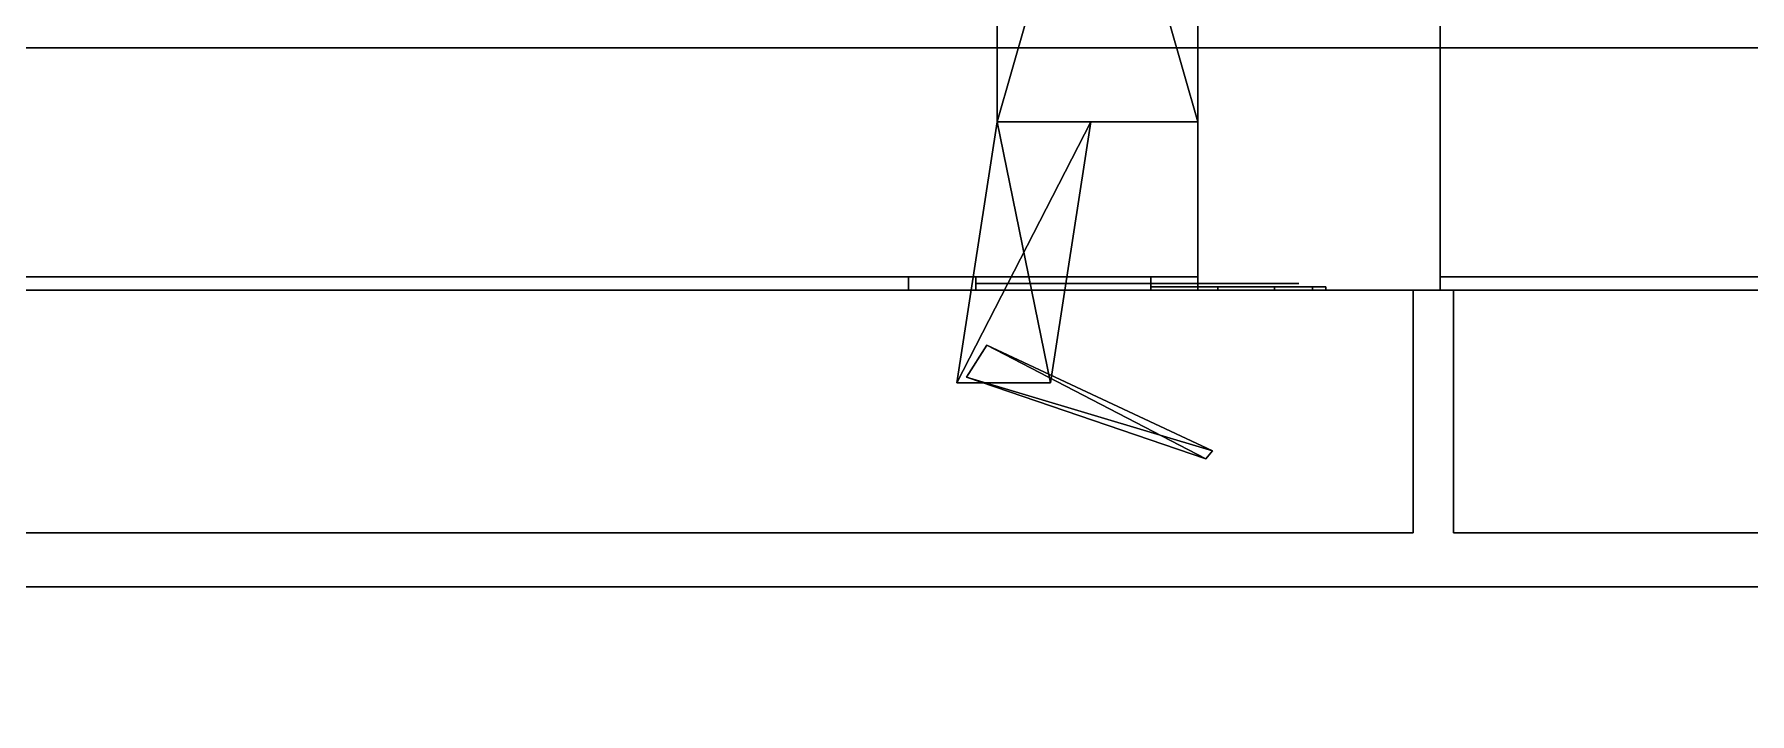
# Model space of a CAD drawing. Extents: x -100 to 4856, y -100 to 4830.
# Drawn here: x 1203.5 to 1331, y 4288.6 to 4339 of the extents above; entities that cross this region are included whole.
import ezdxf

# ---------------------------------------------------------------- set-up
doc = ezdxf.new("R2010")
doc.units = 0
for name, color, linetype in [('LAYER0', 7, 'CONTINUOUS'), ('LAYER700', 7, 'CONTINUOUS'), ('LAYER707', 9, 'CONTINUOUS'), ('LAYER712', 9, 'CONTINUOUS'), ('LAYER755', 7, 'CONTINUOUS'), ('LAYER756', 7, 'CONTINUOUS'), ('LAYER762', 7, 'CONTINUOUS'), ('LAYER766', 7, 'CONTINUOUS'), ('LAYER768', 28, 'CONTINUOUS'), ('LAYER769', 253, 'CONTINUOUS'), ('LAYER770', 28, 'CONTINUOUS'), ('LAYER771', 253, 'CONTINUOUS'), ('LAYER772', 9, 'CONTINUOUS'), ('LAYER87', 9, 'CONTINUOUS')]:
    doc.layers.add(name, color=color, linetype=linetype)

msp = doc.modelspace()

# ---------------------------------------------------------------- linework, layer by layer
at = {"layer": 'LAYER0', "invisible_edges": 1}
for points in [[(4856, 4830, -5), (-100, -100, -5), (-100, 4830, -5), (4856, 4830, -5)], [(-100, -100, -5), (4856, 4830, -5), (4856, -100, -5), (-100, -100, -5)], [(4856, -100), (-100, 4830), (-100, -100), (4856, -100)], [(-100, 4830), (4856, -100), (4856, 4830), (-100, 4830)]]:
    msp.add_3dface(points, dxfattribs=at)
at = {"layer": 'LAYER700', "invisible_edges": 1}
for points in [[(608, 4356), (2158, 4338), (608, 4338), (608, 4356)], [(2158, 4338), (608, 4356), (2158, 4356), (2158, 4338)], [(2158, 4356, 80), (608, 4338, 80), (2158, 4338, 80), (2158, 4356, 80)], [(608, 4338, 80), (2158, 4356, 80), (608, 4356, 80), (608, 4338, 80)], [(608, 4338, 80), (2158, 4338), (2158, 4338, 80), (608, 4338, 80)], [(2158, 4338), (608, 4338, 80), (608, 4338), (2158, 4338)]]:
    msp.add_3dface(points, dxfattribs=at)
at = {"layer": 'LAYER707', "invisible_edges": 1}
for points in [[(568, 4338), (2228, 4320), (568, 4320), (568, 4338)], [(2228, 4320), (568, 4338), (2228, 4338), (2228, 4320)], [(2228, 4338, 80), (568, 4320, 80), (2228, 4320, 80), (2228, 4338, 80)], [(568, 4320, 80), (2228, 4338, 80), (568, 4338, 80), (568, 4320, 80)], [(568, 4338), (2228, 4338, 80), (2228, 4338), (568, 4338)], [(2228, 4338, 80), (568, 4338), (568, 4338, 80), (2228, 4338, 80)], [(568, 4320, 80), (2228, 4320), (2228, 4320, 80), (568, 4320, 80)], [(2228, 4320), (568, 4320, 80), (568, 4320), (2228, 4320)]]:
    msp.add_3dface(points, dxfattribs=at)
at = {"layer": 'LAYER712', "invisible_edges": 1}
for points in [[(1309, 4320, 752), (1659, 4320, 83), (1309, 4320, 83), (1309, 4320, 752)], [(1659, 4320, 83), (1309, 4320, 752), (1659, 4320, 752), (1659, 4320, 83)], [(1309, 4302, 83), (1659, 4320, 83), (1659, 4302, 83), (1309, 4302, 83)], [(1659, 4320, 83), (1309, 4302, 83), (1309, 4320, 83), (1659, 4320, 83)], [(1309, 4320, 752), (1659, 4302, 752), (1659, 4320, 752), (1309, 4320, 752)], [(1659, 4302, 752), (1309, 4320, 752), (1309, 4302, 752), (1659, 4302, 752)], [(1309, 4302, 83), (1309, 4320, 752), (1309, 4320, 83), (1309, 4302, 83)], [(1309, 4320, 752), (1309, 4302, 83), (1309, 4302, 752), (1309, 4320, 752)], [(1659, 4302, 752), (1309, 4302, 83), (1659, 4302, 83), (1659, 4302, 752)], [(1309, 4302, 83), (1659, 4302, 752), (1309, 4302, 752), (1309, 4302, 83)]]:
    msp.add_3dface(points, dxfattribs=at)
at = {"layer": 'LAYER755', "invisible_edges": 1}
for points in [[(1290, 4710, 99), (1308, 4320, 99), (1290, 4320, 99), (1290, 4710, 99)], [(1308, 4320, 99), (1290, 4710, 99), (1308, 4710, 99), (1308, 4320, 99)], [(1308, 4710, 755), (1290, 4320, 755), (1308, 4320, 755), (1308, 4710, 755)], [(1290, 4320, 755), (1308, 4710, 755), (1290, 4710, 755), (1290, 4320, 755)], [(1290, 4320, 755), (1290, 4710, 99), (1290, 4320, 99), (1290, 4320, 755)], [(1290, 4710, 99), (1290, 4320, 755), (1290, 4710, 755), (1290, 4710, 99)], [(1308, 4710, 755), (1308, 4320, 99), (1308, 4710, 99), (1308, 4710, 755)], [(1308, 4320, 99), (1308, 4710, 755), (1308, 4320, 755), (1308, 4320, 99)], [(1290, 4320, 755), (1308, 4320, 99), (1308, 4320, 755), (1290, 4320, 755)], [(1308, 4320, 99), (1290, 4320, 755), (1290, 4320, 99), (1308, 4320, 99)]]:
    msp.add_3dface(points, dxfattribs=at)
at = {"layer": 'LAYER756', "invisible_edges": 1}
for points in [[(2150, 4710, 81), (626, 4320, 81), (626, 4710, 81), (2150, 4710, 81)], [(626, 4320, 81), (2150, 4710, 81), (2150, 4320, 81), (626, 4320, 81)], [(2150, 4320, 99), (626, 4710, 99), (626, 4320, 99), (2150, 4320, 99)], [(626, 4710, 99), (2150, 4320, 99), (2150, 4710, 99), (626, 4710, 99)], [(2150, 4320, 99), (626, 4320, 81), (2150, 4320, 81), (2150, 4320, 99)], [(626, 4320, 81), (2150, 4320, 99), (626, 4320, 99), (626, 4320, 81)]]:
    msp.add_3dface(points, dxfattribs=at)
at = {"layer": 'LAYER762', "invisible_edges": 1}
for points in [[(1290, 4401, 736.5), (626, 4321, 736.5), (626, 4401, 736.5), (1290, 4401, 736.5)], [(626, 4321, 736.5), (1290, 4401, 736.5), (1290, 4321, 736.5), (626, 4321, 736.5)], [(1290, 4321, 754.5), (626, 4401, 754.5), (626, 4321, 754.5), (1290, 4321, 754.5)], [(626, 4401, 754.5), (1290, 4321, 754.5), (1290, 4401, 754.5), (626, 4401, 754.5)], [(1290, 4401, 736.5), (1290, 4321, 754.5), (1290, 4321, 736.5), (1290, 4401, 736.5)], [(1290, 4321, 754.5), (1290, 4401, 736.5), (1290, 4401, 754.5), (1290, 4321, 754.5)], [(1290, 4321, 754.5), (626, 4321, 736.5), (1290, 4321, 736.5), (1290, 4321, 754.5)], [(626, 4321, 736.5), (1290, 4321, 754.5), (626, 4321, 754.5), (626, 4321, 736.5)]]:
    msp.add_3dface(points, dxfattribs=at)
at = {"layer": 'LAYER766', "invisible_edges": 1}
for points in [[(2150, 4401, 736.5), (1308, 4321, 736.5), (1308, 4401, 736.5), (2150, 4401, 736.5)], [(1308, 4321, 736.5), (2150, 4401, 736.5), (2150, 4321, 736.5), (1308, 4321, 736.5)], [(1308, 4401, 754.5), (1308, 4321, 736.5), (1308, 4321, 754.5), (1308, 4401, 754.5)], [(1308, 4321, 736.5), (1308, 4401, 754.5), (1308, 4401, 736.5), (1308, 4321, 736.5)], [(2150, 4321, 754.5), (1308, 4401, 754.5), (1308, 4321, 754.5), (2150, 4321, 754.5)], [(1308, 4401, 754.5), (2150, 4321, 754.5), (2150, 4401, 754.5), (1308, 4401, 754.5)], [(2150, 4321, 754.5), (1308, 4321, 736.5), (2150, 4321, 736.5), (2150, 4321, 754.5)], [(1308, 4321, 736.5), (2150, 4321, 754.5), (1308, 4321, 754.5), (1308, 4321, 736.5)]]:
    msp.add_3dface(points, dxfattribs=at)
at = {"layer": 'LAYER768'}
for points in [[(1268.5, 4321, 204), (1268.5, 4320, 204), (1268.5, 4321, 204)], [(1268.5, 4321, 162), (1286.5, 4321, 162), (1286.5, 4321, 162), (1268.5, 4321, 162)], [(1268.5, 4321, 204), (1286.5, 4321, 204), (1286.5, 4321, 204), (1268.5, 4321, 204)], [(1286.5, 4321, 162), (1286.5, 4320, 162), (1268.5, 4320, 162), (1268.5, 4321, 162)], [(1268.5, 4320, 162), (1268.5, 4320, 204), (1268.5, 4321, 204), (1268.5, 4321, 162)], [(1286.5, 4321, 204), (1286.5, 4320, 204), (1268.5, 4320, 204), (1268.5, 4321, 204)], [(1268.5, 4320, 162), (1286.5, 4320, 162), (1286.5, 4320, 204), (1268.5, 4320, 204)], [(1273.5, 4321, 174), (1273.5, 4320, 174), (1273.5, 4320, 192), (1273.5, 4321, 192)], [(1273.5, 4321, 174), (1273.5, 4320, 174), (1286.5, 4320, 174), (1286.5, 4321, 174)], [(1273.5, 4321, 192), (1273.5, 4320, 192), (1286.5, 4320, 192), (1286.5, 4321, 192)], [(1273.5, 4320, 174), (1273.5, 4320, 192), (1273.5, 4320, 174)], [(1286.5, 4321, 174), (1286.5, 4320, 174), (1286.5, 4320, 162), (1286.5, 4321, 162)], [(1286.5, 4321, 192), (1286.5, 4320, 192), (1286.5, 4320, 204), (1286.5, 4321, 204)], [(1286.5, 4320, 174), (1286.5, 4320, 162), (1286.5, 4320, 174)], [(1286.5, 4320, 192), (1286.5, 4320, 204), (1286.5, 4320, 192)]]:
    msp.add_3dface(points, dxfattribs=at)
for points, invisible_edges in [([(1268.5, 4321, 204), (1268.5, 4321, 162), (1273.5, 4321, 174), (1273.5, 4321, 192)], 10), ([(1268.5, 4321, 162), (1273.5, 4321, 174), (1286.5, 4321, 174), (1286.5, 4321, 162)], 1), ([(1268.5, 4321, 204), (1273.5, 4321, 192), (1286.5, 4321, 192), (1286.5, 4321, 204)], 1), ([(1286.5, 4320.5, 192), (1286.5, 4320.5, 174), (1273.5, 4320.5, 174), (1273.5, 4320.5, 192)], 1), ([(1290.709, 4320.5, 188.3167), (1290.5, 4320.5, 177.5), (1286.5, 4320.5, 174), (1286.5, 4320.5, 192)], 5), ([(1286.5, 4320.25, 170), (1291.475, 4320.25, 170.9896), (1290.5, 4320.25, 177.5), (1286.5, 4320.25, 174)], 2), ([(1291.475, 4320.25, 195.0104), (1286.5, 4320.25, 196), (1286.5, 4320.25, 192), (1290.5, 4320.25, 188.5)], 8), ([(1297.5, 4320.5, 188.5), (1297.5, 4320.5, 177.5), (1290.5, 4320.5, 177.5), (1290.709, 4320.5, 188.3167)], 4), ([(1291.475, 4320.25, 170.9896), (1295.692, 4320.25, 173.8076), (1294, 4320.25, 177.5), (1290.5, 4320.25, 177.5)], 10), ([(1295.692, 4320.25, 192.1924), (1291.475, 4320.25, 195.0104), (1290.5, 4320.25, 188.5), (1294, 4320.25, 188.5)], 10), ([(1295.692, 4320.25, 173.8076), (1298.51, 4320.25, 178.0251), (1297.5, 4320.25, 177.5), (1294, 4320.25, 177.5)], 10), ([(1298.51, 4320.25, 187.9749), (1295.692, 4320.25, 192.1924), (1294, 4320.25, 188.5), (1297.5, 4320.25, 188.5)], 10), ([(1298.51, 4320.25, 178.0251), (1299.5, 4320.25, 183), (1297.5, 4320.25, 183), (1297.5, 4320.25, 177.5)], 10), ([(1299.5, 4320.25, 183), (1298.51, 4320.25, 187.9749), (1297.5, 4320.25, 188.5), (1297.5, 4320.25, 183)], 10)]:
    msp.add_3dface(points, dxfattribs=dict(at, invisible_edges=invisible_edges))
at = {"layer": 'LAYER769'}
for points in [[(1290, 4332.5, 176.2174), (1275.078, 4332.5, 176.2174), (1290, 4384.5, 176.2174), (1290, 4332.5, 176.2174)], [(1290, 4384.5, 176.2174), (1275.078, 4332.5, 176.2174), (1275.078, 4384.5, 176.2174), (1290, 4384.5, 176.2174)], [(1290, 4384.5, 189.7826), (1275.078, 4384.5, 189.7826), (1290, 4332.5, 189.7826), (1290, 4384.5, 189.7826)], [(1290, 4332.5, 189.7826), (1275.078, 4384.5, 189.7826), (1275.078, 4332.5, 189.7826), (1290, 4332.5, 189.7826)], [(1275.078, 4332.5, 176.2174), (1275.078, 4332.5, 189.7826), (1275.078, 4384.5, 176.2174), (1275.078, 4332.5, 176.2174)], [(1275.078, 4384.5, 176.2174), (1275.078, 4332.5, 189.7826), (1275.078, 4384.5, 189.7826), (1275.078, 4384.5, 176.2174)], [(1279.058, 4313.135, 176.2174), (1272.094, 4313.135, 176.2174), (1282.042, 4332.5, 176.2174), (1279.058, 4313.135, 176.2174)], [(1282.042, 4332.5, 176.2174), (1272.094, 4313.135, 176.2174), (1275.078, 4332.5, 176.2174), (1282.042, 4332.5, 176.2174)], [(1279.058, 4313.135, 189.7826), (1275.078, 4332.5, 189.7826), (1272.094, 4313.135, 189.7826), (1279.058, 4313.135, 189.7826)], [(1272.094, 4313.135, 176.2174), (1272.094, 4313.135, 189.7826), (1275.078, 4332.5, 176.2174), (1272.094, 4313.135, 176.2174)], [(1275.078, 4332.5, 176.2174), (1272.094, 4313.135, 189.7826), (1275.078, 4332.5, 189.7826), (1275.078, 4332.5, 176.2174)], [(1282.042, 4332.5, 189.7826), (1275.078, 4332.5, 189.7826), (1279.058, 4313.135, 189.7826), (1282.042, 4332.5, 189.7826)], [(1274.308, 4315.925, 177.3477), (1290.591, 4307.5, 177.3477), (1272.818, 4313.544, 177.3477), (1274.308, 4315.925, 177.3477)], [(1274.308, 4315.925, 188.652), (1272.818, 4313.544, 188.652), (1291.082, 4308.077, 188.652), (1274.308, 4315.925, 188.652)], [(1291.082, 4308.077, 177.3477), (1290.591, 4307.5, 177.3477), (1274.308, 4315.925, 177.3477), (1291.082, 4308.077, 177.3477)], [(1291.082, 4308.077, 188.652), (1272.818, 4313.544, 188.652), (1290.591, 4307.5, 188.652), (1291.082, 4308.077, 188.652)], [(1290.591, 4307.5, 177.3477), (1290.591, 4307.5, 188.652), (1272.818, 4313.544, 177.3477), (1290.591, 4307.5, 177.3477)], [(1272.818, 4313.544, 177.3477), (1290.591, 4307.5, 188.652), (1272.818, 4313.544, 188.652), (1272.818, 4313.544, 177.3477)]]:
    msp.add_3dface(points, dxfattribs=at)
at = {"layer": 'LAYER770'}
for points in [[(1268.5, 4321, 673), (1268.5, 4320, 673), (1268.5, 4321, 673)], [(1268.5, 4321, 631), (1286.5, 4321, 631), (1286.5, 4321, 631), (1268.5, 4321, 631)], [(1268.5, 4321, 673), (1286.5, 4321, 673), (1286.5, 4321, 673), (1268.5, 4321, 673)], [(1286.5, 4321, 631), (1286.5, 4320, 631), (1268.5, 4320, 631), (1268.5, 4321, 631)], [(1268.5, 4320, 631), (1268.5, 4320, 673), (1268.5, 4321, 673), (1268.5, 4321, 631)], [(1286.5, 4321, 673), (1286.5, 4320, 673), (1268.5, 4320, 673), (1268.5, 4321, 673)], [(1268.5, 4320, 631), (1286.5, 4320, 631), (1286.5, 4320, 673), (1268.5, 4320, 673)], [(1273.5, 4321, 643), (1273.5, 4320, 643), (1273.5, 4320, 661), (1273.5, 4321, 661)], [(1273.5, 4321, 643), (1273.5, 4320, 643), (1286.5, 4320, 643), (1286.5, 4321, 643)], [(1273.5, 4321, 661), (1273.5, 4320, 661), (1286.5, 4320, 661), (1286.5, 4321, 661)], [(1273.5, 4320, 643), (1273.5, 4320, 661), (1273.5, 4320, 643)], [(1286.5, 4321, 643), (1286.5, 4320, 643), (1286.5, 4320, 631), (1286.5, 4321, 631)], [(1286.5, 4321, 661), (1286.5, 4320, 661), (1286.5, 4320, 673), (1286.5, 4321, 673)], [(1286.5, 4320, 643), (1286.5, 4320, 631), (1286.5, 4320, 643)], [(1286.5, 4320, 661), (1286.5, 4320, 673), (1286.5, 4320, 661)]]:
    msp.add_3dface(points, dxfattribs=at)
for points, invisible_edges in [([(1268.5, 4321, 673), (1268.5, 4321, 631), (1273.5, 4321, 643), (1273.5, 4321, 661)], 10), ([(1268.5, 4321, 631), (1273.5, 4321, 643), (1286.5, 4321, 643), (1286.5, 4321, 631)], 1), ([(1268.5, 4321, 673), (1273.5, 4321, 661), (1286.5, 4321, 661), (1286.5, 4321, 673)], 1), ([(1286.5, 4320.5, 661), (1286.5, 4320.5, 643), (1273.5, 4320.5, 643), (1273.5, 4320.5, 661)], 1), ([(1290.709, 4320.5, 657.3167), (1290.5, 4320.5, 646.5), (1286.5, 4320.5, 643), (1286.5, 4320.5, 661)], 5), ([(1286.5, 4320.25, 639), (1291.475, 4320.25, 639.9896), (1290.5, 4320.25, 646.5), (1286.5, 4320.25, 643)], 2), ([(1291.475, 4320.25, 664.0104), (1286.5, 4320.25, 665), (1286.5, 4320.25, 661), (1290.5, 4320.25, 657.5)], 8), ([(1297.5, 4320.5, 657.5), (1297.5, 4320.5, 646.5), (1290.5, 4320.5, 646.5), (1290.709, 4320.5, 657.3167)], 4), ([(1291.475, 4320.25, 639.9896), (1295.692, 4320.25, 642.8076), (1294, 4320.25, 646.5), (1290.5, 4320.25, 646.5)], 10), ([(1295.692, 4320.25, 661.1924), (1291.475, 4320.25, 664.0104), (1290.5, 4320.25, 657.5), (1294, 4320.25, 657.5)], 10), ([(1295.692, 4320.25, 642.8076), (1298.51, 4320.25, 647.0251), (1297.5, 4320.25, 646.5), (1294, 4320.25, 646.5)], 10), ([(1298.51, 4320.25, 656.9749), (1295.692, 4320.25, 661.1924), (1294, 4320.25, 657.5), (1297.5, 4320.25, 657.5)], 10), ([(1298.51, 4320.25, 647.0251), (1299.5, 4320.25, 652), (1297.5, 4320.25, 652), (1297.5, 4320.25, 646.5)], 10), ([(1299.5, 4320.25, 652), (1298.51, 4320.25, 656.9749), (1297.5, 4320.25, 657.5), (1297.5, 4320.25, 652)], 10)]:
    msp.add_3dface(points, dxfattribs=dict(at, invisible_edges=invisible_edges))
at = {"layer": 'LAYER771'}
for points in [[(1290, 4332.5, 645.2174), (1275.078, 4332.5, 645.2174), (1290, 4384.5, 645.2174), (1290, 4332.5, 645.2174)], [(1290, 4384.5, 645.2174), (1275.078, 4332.5, 645.2174), (1275.078, 4384.5, 645.2174), (1290, 4384.5, 645.2174)], [(1290, 4384.5, 658.7826), (1275.078, 4384.5, 658.7826), (1290, 4332.5, 658.7826), (1290, 4384.5, 658.7826)], [(1290, 4332.5, 658.7826), (1275.078, 4384.5, 658.7826), (1275.078, 4332.5, 658.7826), (1290, 4332.5, 658.7826)], [(1275.078, 4332.5, 645.2174), (1275.078, 4332.5, 658.7826), (1275.078, 4384.5, 645.2174), (1275.078, 4332.5, 645.2174)], [(1275.078, 4384.5, 645.2174), (1275.078, 4332.5, 658.7826), (1275.078, 4384.5, 658.7826), (1275.078, 4384.5, 645.2174)], [(1279.058, 4313.135, 645.2174), (1272.094, 4313.135, 645.2174), (1282.042, 4332.5, 645.2174), (1279.058, 4313.135, 645.2174)], [(1282.042, 4332.5, 645.2174), (1272.094, 4313.135, 645.2174), (1275.078, 4332.5, 645.2174), (1282.042, 4332.5, 645.2174)], [(1279.058, 4313.135, 658.7826), (1275.078, 4332.5, 658.7826), (1272.094, 4313.135, 658.7826), (1279.058, 4313.135, 658.7826)], [(1272.094, 4313.135, 645.2174), (1272.094, 4313.135, 658.7826), (1275.078, 4332.5, 645.2174), (1272.094, 4313.135, 645.2174)], [(1275.078, 4332.5, 645.2174), (1272.094, 4313.135, 658.7826), (1275.078, 4332.5, 658.7826), (1275.078, 4332.5, 645.2174)], [(1282.042, 4332.5, 658.7826), (1275.078, 4332.5, 658.7826), (1279.058, 4313.135, 658.7826), (1282.042, 4332.5, 658.7826)], [(1274.308, 4315.925, 646.3477), (1290.591, 4307.5, 646.3477), (1272.818, 4313.544, 646.3477), (1274.308, 4315.925, 646.3477)], [(1274.308, 4315.925, 657.652), (1272.818, 4313.544, 657.652), (1291.082, 4308.077, 657.652), (1274.308, 4315.925, 657.652)], [(1291.082, 4308.077, 646.3477), (1290.591, 4307.5, 646.3477), (1274.308, 4315.925, 646.3477), (1291.082, 4308.077, 646.3477)], [(1291.082, 4308.077, 657.652), (1272.818, 4313.544, 657.652), (1290.591, 4307.5, 657.652), (1291.082, 4308.077, 657.652)], [(1290.591, 4307.5, 646.3477), (1290.591, 4307.5, 657.652), (1272.818, 4313.544, 646.3477), (1290.591, 4307.5, 646.3477)], [(1272.818, 4313.544, 646.3477), (1290.591, 4307.5, 657.652), (1272.818, 4313.544, 657.652), (1272.818, 4313.544, 646.3477)]]:
    msp.add_3dface(points, dxfattribs=at)
at = {"layer": 'LAYER772', "invisible_edges": 1}
for points in [[(959.5, 4320, 752), (1306, 4320, 83), (959.5, 4320, 83), (959.5, 4320, 752)], [(1306, 4320, 83), (959.5, 4320, 752), (1306, 4320, 752), (1306, 4320, 83)], [(959.5, 4302, 83), (1306, 4320, 83), (1306, 4302, 83), (959.5, 4302, 83)], [(1306, 4320, 83), (959.5, 4302, 83), (959.5, 4320, 83), (1306, 4320, 83)], [(959.5, 4320, 752), (1306, 4302, 752), (1306, 4320, 752), (959.5, 4320, 752)], [(1306, 4302, 752), (959.5, 4320, 752), (959.5, 4302, 752), (1306, 4302, 752)], [(1306, 4302, 752), (1306, 4320, 83), (1306, 4320, 752), (1306, 4302, 752)], [(1306, 4320, 83), (1306, 4302, 752), (1306, 4302, 83), (1306, 4320, 83)], [(1306, 4302, 752), (959.5, 4302, 83), (1306, 4302, 83), (1306, 4302, 752)], [(959.5, 4302, 83), (1306, 4302, 752), (959.5, 4302, 752), (959.5, 4302, 83)]]:
    msp.add_3dface(points, dxfattribs=at)
at = {"layer": 'LAYER87', "invisible_edges": 1}
for points in [[(2250, 4730, 755), (590, 4298, 755), (590, 4730, 755), (2250, 4730, 755)], [(590, 4298, 755), (2250, 4730, 755), (2250, 4298, 755), (590, 4298, 755)], [(2250, 4298, 773), (590, 4730, 773), (590, 4298, 773), (2250, 4298, 773)], [(590, 4730, 773), (2250, 4298, 773), (2250, 4730, 773), (590, 4730, 773)], [(2250, 4298, 773), (590, 4298, 755), (2250, 4298, 755), (2250, 4298, 773)], [(590, 4298, 755), (2250, 4298, 773), (590, 4298, 773), (590, 4298, 755)]]:
    msp.add_3dface(points, dxfattribs=at)

# ---------------------------------------------------------------- meshes
at = {"layer": 'LAYER768'}
mesh = msp.add_polymesh((2, 9), dxfattribs=at)
for k, corner in enumerate([(1286.5, 4320.25, 170), (1291.475, 4320.25, 170.9896), (1295.692, 4320.25, 173.8076), (1298.51, 4320.25, 178.0251), (1299.5, 4320.25, 183), (1298.51, 4320.25, 187.9749), (1295.692, 4320.25, 192.1924), (1291.475, 4320.25, 195.0104), (1286.5, 4320.25, 196), (1286.5, 4320, 170), (1291.475, 4320, 170.9896), (1295.692, 4320, 173.8076), (1298.51, 4320, 178.0251), (1299.5, 4320, 183), (1298.51, 4320, 187.9749), (1295.692, 4320, 192.1924), (1291.475, 4320, 195.0104), (1286.5, 4320, 196)]):
    mesh.set_mesh_vertex(divmod(k, 9), corner)
at = {"layer": 'LAYER770'}
mesh = msp.add_polymesh((2, 9), dxfattribs=at)
for k, corner in enumerate([(1286.5, 4320.25, 639), (1291.475, 4320.25, 639.9896), (1295.692, 4320.25, 642.8076), (1298.51, 4320.25, 647.0251), (1299.5, 4320.25, 652), (1298.51, 4320.25, 656.9749), (1295.692, 4320.25, 661.1924), (1291.475, 4320.25, 664.0104), (1286.5, 4320.25, 665), (1286.5, 4320, 639), (1291.475, 4320, 639.9896), (1295.692, 4320, 642.8076), (1298.51, 4320, 647.0251), (1299.5, 4320, 652), (1298.51, 4320, 656.9749), (1295.692, 4320, 661.1924), (1291.475, 4320, 664.0104), (1286.5, 4320, 665)]):
    mesh.set_mesh_vertex(divmod(k, 9), corner)

doc.saveas('drawing.dxf')
